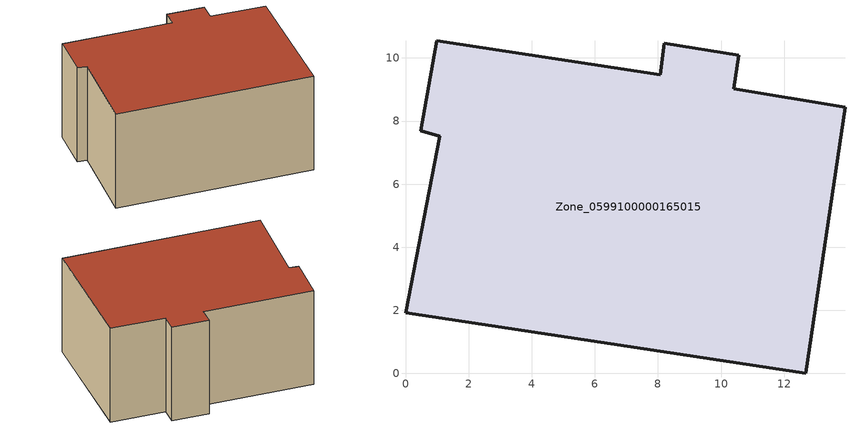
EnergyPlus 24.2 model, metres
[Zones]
Zone_0599100000165015
 floor ground (C_G): 1.09,7.51 0.48,7.7 0.99,10.55 8.07,9.47 8.2,10.47 10.57,10.08 10.41,9.03 13.93,8.43 12.69,0 0,1.92 z2.6
 wall outside (C_F): 10.41,9.03 10.57,10.08 8.2,10.47 8.07,9.47 0.99,10.55 0.48,7.7 1.09,7.51 0,1.92 12.69,0 13.93,8.43 10.41,9.03 z2.6:9.32
 roof outside (C_R): 12.69,0 13.93,8.43 10.41,9.03 10.57,10.08 8.2,10.47 8.07,9.47 0.99,10.55 0.48,7.7 1.09,7.51 0,1.92 z9.32
[BUILDING]
Pand.0599100000165015: North Axis=0; Terrain=City; Loads Convergence Tolerance Value=0.04; Temperature Convergence Tolerance Value=0.4; Solar Distribution=FullExterior; Maximum Number of Warmup Days=25; Minimum Number of Warmup Days=1
[Site:Location]
Rotterdam.The.Hague.AP_ZH_NLD Design_Conditions: Latitude=51.96; Longitude=4.45; Time Zone=1; Elevation=-4.5
[SITE:GROUNDTEMPERATURE:BUILDINGSURFACE]
18, 18, 18, 18, 18, 18, 18, 18, 18, 18, 18, 18
[MATERIAL] Thermal Absorptance=0.9; Solar Absorptance=0.7; Visible Absorptance=0.7
Name | Roughness | Thickness | Conductivity | Density | Specific Heat
G.TI.1946 | MediumSmooth | 0.15 | 1 | 540 | 1210
F.TI.1946 | Rough | 0.3 | 0.857143 | 1920 | 840
R.TI.1946 | MediumRough | 0.2 | 0.1 | 1500 | 1000
[CONSTRUCTION]
C_G: G.TI.1946
C_F: F.TI.1946
C_R: R.TI.1946
[ZONE]
Zone_0599100000165015: Type=1; Multiplier=1; Ceiling Height=Autocalculate; Volume=Autocalculate; Floor Area=autocalculate; Part of Total Floor Area=Yes
[ZONEINFILTRATION:DESIGNFLOWRATE]
Infil_Zone_0599100000165015: Zone or ZoneList or Space or SpaceList=Zone_0599100000165015; Schedule=AlwaysOn; Design Flow Rate Calculation Method=Flow/Area; Flow Rate per Floor Area=0.003; Constant Term Coefficient=1; Temperature Term Coefficient=0; Velocity Term Coefficient=0; Velocity Squared Term Coefficient=0
[HVACTEMPLATE:ZONE:IDEALLOADSAIRSYSTEM]
Zone_0599100000165015: Maximum Heating Supply Air Temperature=50; Minimum Cooling Supply Air Temperature=13; Maximum Heating Supply Air Humidity Ratio=0.0156; Minimum Cooling Supply Air Humidity Ratio=0.0077; Heating Limit=NoLimit; Cooling Limit=NoLimit; Dehumidification Control Type=ConstantSensibleHeatRatio; Cooling Sensible Heat Ratio=0.7; Dehumidification Setpoint=60; Humidification Control Type=None; Humidification Setpoint=30; Outdoor Air Method=None; Outdoor Air Flow Rate per Person=0.00944; Outdoor Air Flow Rate per Zone Floor Area=0; Outdoor Air Flow Rate per Zone=0; Demand Controlled Ventilation Type=None; Outdoor Air Economizer Type=NoEconomizer; Heat Recovery Type=None; Sensible Heat Recovery Effectiveness=0.7; Latent Heat Recovery Effectiveness=0.65
[ZONECONTROL:THERMOSTAT]
ThermostatControl_Zone_0599100000165015: Zone or ZoneList=Zone_0599100000165015; Control Type Schedule=DualSetpointControlType; Control 1=Thermostat_Zone_0599100000165015; Temperature Difference Between Cutout And Setpoint=0
[THERMOSTATSETPOINT:DUALSETPOINT]
Thermostat_Zone_0599100000165015: Heating Setpoint Temperature Schedule=HeatingSetpoint_Zone_0599100000165015; Cooling Setpoint Temperature Schedule=CoolingSetpoint_Zone_0599100000165015
[SCHEDULE:COMPACT]
HeatingSetpoint_Zone_0599100000165015: Through: 12/31, For: AllDays, Until: 24:00, 21
CoolingSetpoint_Zone_0599100000165015: Through: 12/31, For: AllDays, Until: 24:00, 24
DualSetpointControlType: Through: 12/31, For: AllDays, Until: 24:00, 4
AlwaysOn: Through: 12/31, For: AllDays, Until: 24:00, 1
